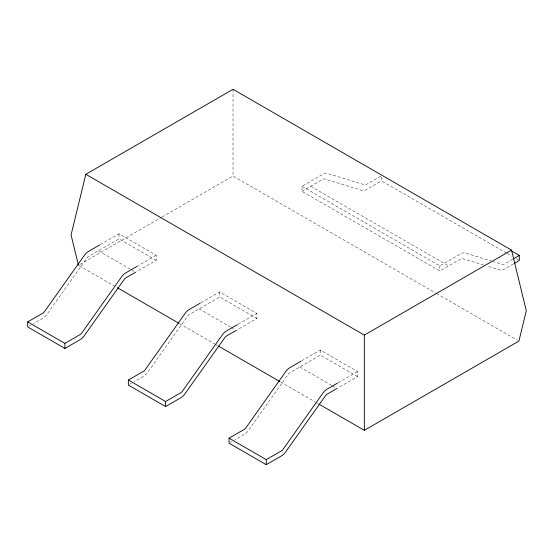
<?xml version="1.0" encoding="UTF-8"?>
<svg xmlns="http://www.w3.org/2000/svg" width="554" height="554" viewBox="0 0 554 554"><rect width="100%" height="100%" fill="white"/><g stroke="black" fill="none" stroke-linecap="round" stroke-linejoin="round"><path stroke-width="0.42" stroke-dasharray="2.77 2.08" d="M233.026 89.312L233.026 176.034L435.846 293.128M100.322 244.591L118.992 233.809L156.2 255.29L156.2 260.345L136.367 271.799M156.2 260.345L118.992 238.864L88.37 256.544A3.095 1.787 -60 0 0 87.089 257.762L46.931 314.423A9.286 5.36 -60 0 1 43.087 318.072L33.559 323.571M79.942 264.41L161.339 217.417M162.08 216.988L233.026 176.034M29.168 326.112L30.629 325.26M136.783 266.502L156.2 255.29M483.649 265.02L462.327 258.503A3.095 1.787 -60 0 0 460.997 258.753L439.848 270.961L301.965 191.352L301.965 186.296L323.114 174.095A9.286 5.36 -60 0 1 327.095 173.347L364.823 184.87A3.095 1.787 -60 0 0 366.152 184.621L381.443 175.798L381.443 180.846L506.585 253.102M301.965 191.352L323.114 179.143A3.095 1.787 -60 0 1 324.443 178.9L362.171 190.417A9.286 5.36 -60 0 0 366.152 189.676L381.443 180.846M200.998 302.719L219.668 291.937L256.876 313.419L256.876 318.474L237.043 329.928M256.876 318.474L219.668 296.992L189.046 314.672A3.095 1.787 -60 0 0 187.764 315.891L147.606 372.544A9.286 5.36 -60 0 1 143.763 376.194L134.241 381.699M129.844 384.234L131.305 383.389M238.206 324.201L256.876 313.419M301.965 186.296L439.848 265.906L460.997 253.697A9.286 5.36 -60 0 1 464.979 252.956L492.866 261.467M301.674 360.841L320.351 350.066L357.552 371.547L357.552 376.595L337.718 388.049M357.552 376.595L320.351 355.114L289.728 372.794A3.095 1.787 -60 0 0 288.447 374.012L248.282 430.673A9.286 5.36 -60 0 1 244.439 434.322L234.917 439.821M512.775 259.182L504.036 264.23A3.095 1.787 -60 0 1 502.707 264.473L493.69 261.723M513.503 263.822L504.036 269.279A9.286 5.36 -60 0 1 500.054 270.027L486.931 266.017M230.519 442.362L231.988 441.517M338.134 382.759L357.552 371.547M507.339 253.531L511.834 256.128M516.328 258.725L519.327 260.456M310.718 186.296L448.601 265.906M436.594 293.558L517.422 340.225M98.425 250.74L134.144 271.363M199.101 308.869L230.353 326.915M231.094 327.345L234.82 329.492M299.776 366.99L331.777 385.466M332.518 385.896L335.495 387.613M79.194 265.705L114.373 286.016M179.482 323.605L214.661 343.916M215.409 344.346L217.653 345.648M280.518 381.941L314.949 401.816M315.697 402.246L317.941 403.547M439.848 265.906L439.848 270.961M320.351 350.066L320.351 355.114M219.668 291.937L219.668 296.992M118.992 233.809L118.992 238.864"/><path stroke-width="0.83" d="M318.688 403.977L364.338 430.333L364.338 335.094L85.828 174.295L71.064 234.951L78.446 265.276M85.828 174.295L233.026 89.312L511.536 250.11L526.3 310.766L518.918 341.091L364.338 430.333M99.575 245.02L88.37 251.488A9.286 5.36 -60 0 0 84.527 255.145L44.368 311.798A3.095 1.787 -60 0 1 43.087 313.017L27.7 321.902L27.7 326.957L64.908 348.438L80.295 339.554A9.286 5.36 -60 0 0 84.139 335.897L124.297 279.244A3.095 1.787 -60 0 1 125.578 278.025L135.626 272.222M136.783 266.502L125.578 272.97A9.286 5.36 -60 0 0 121.735 276.626L81.576 333.279A3.095 1.787 -60 0 1 80.295 334.498L64.908 343.383L27.7 321.902M200.25 303.149L189.046 309.617A9.286 5.36 -60 0 0 185.209 313.266L145.044 369.927A3.095 1.787 -60 0 1 143.763 371.145L128.376 380.023L128.376 385.078L165.584 406.56L180.971 397.675A9.286 5.36 -60 0 0 184.814 394.026L224.972 337.372A3.095 1.787 -60 0 1 226.254 336.153L236.309 330.35M237.458 324.63L226.254 331.098A9.286 5.36 -60 0 0 222.41 334.748L182.252 391.408A3.095 1.787 -60 0 1 180.971 392.627L165.584 401.505L128.376 380.023M300.926 361.277L289.728 367.745A9.286 5.36 -60 0 0 285.885 371.395L245.72 428.048A3.095 1.787 -60 0 1 244.439 429.267L229.051 438.152L229.051 443.207L266.259 464.688L281.647 455.804A9.286 5.36 -60 0 0 285.49 452.154L325.648 395.494A3.095 1.787 -60 0 1 326.929 394.275L336.984 388.472M364.338 335.094L511.536 250.11M513.503 258.766L519.327 255.401L519.327 260.456L514.23 263.399M337.386 383.188L326.929 389.227A9.286 5.36 -60 0 0 323.093 392.876L282.928 449.529A3.095 1.787 -60 0 1 281.647 450.748L266.259 459.633L229.051 438.152M511.834 251.073L519.327 255.401M117.365 287.741L178.734 323.176M218.401 346.077L279.77 381.505M266.259 459.633L266.259 464.688M165.584 401.505L165.584 406.56M64.908 343.383L64.908 348.438"/></g></svg>
